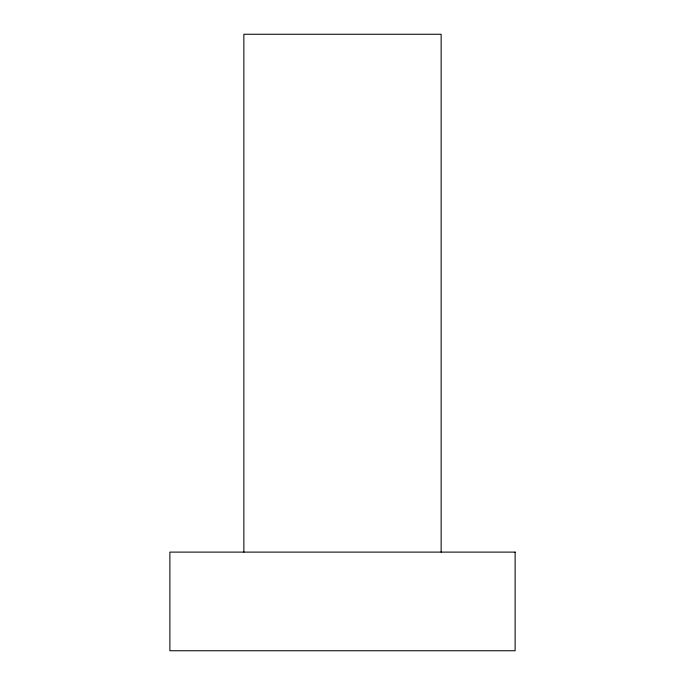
<?xml version="1.0" encoding="UTF-8"?>
<svg xmlns="http://www.w3.org/2000/svg" width="685" height="685" viewBox="0 0 685 685"><rect width="100%" height="100%" fill="white"/><g stroke="black" fill="none" stroke-linecap="round" stroke-linejoin="round"><path stroke-width="1.03" d="M441.14 552.11L441.14 34.25L243.86 34.25L243.86 552.11M515.12 552.11L169.88 552.11L169.88 650.75L515.12 650.75L515.12 552.11"/></g></svg>
